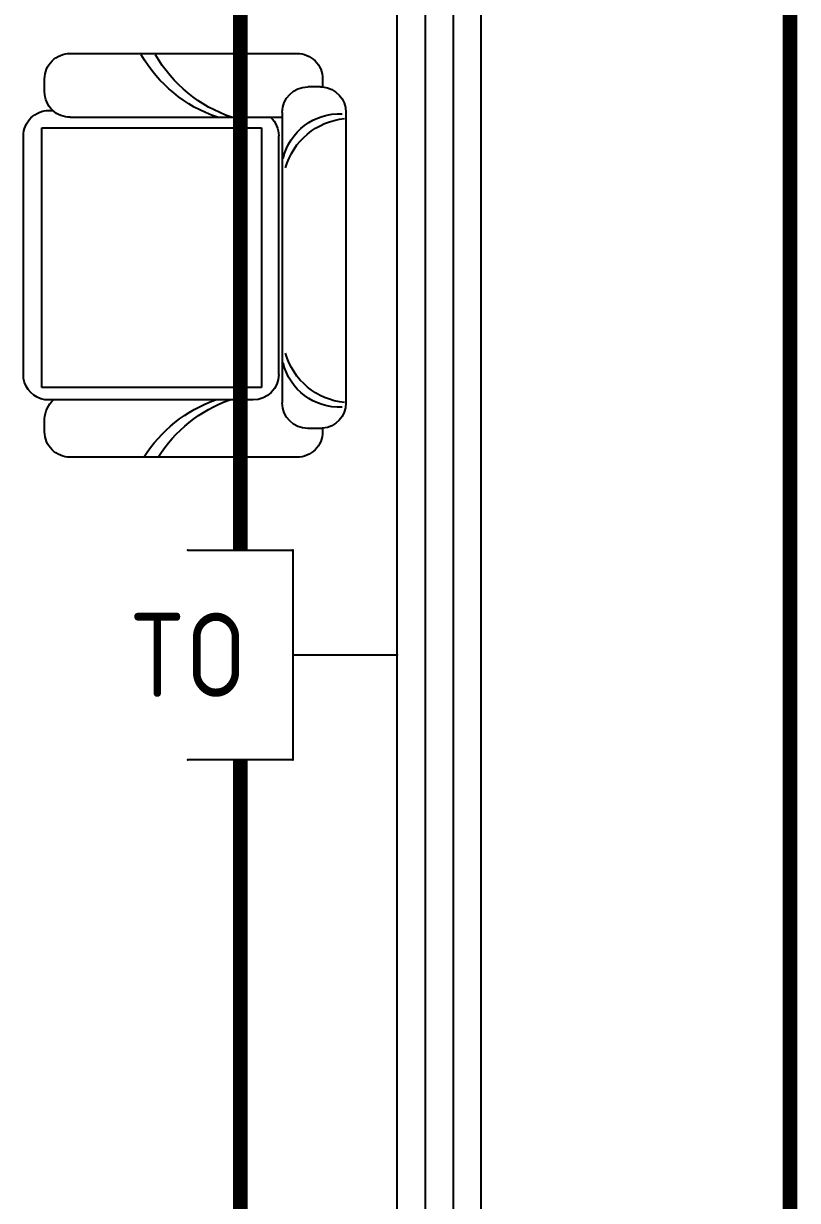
# Model space of a CAD drawing. Extents: x -6243262 to 3079315, y -2914302 to 172723.
# Drawn here: x -5824873 to -5823026, y -774575 to -771768 of the extents above; entities that cross this region are included whole.
import ezdxf
from ezdxf.enums import TextEntityAlignment as Align

# ---------------------------------------------------------------- set-up
doc = ezdxf.new("R2010")
doc.units = 0
doc.header["$LTSCALE"] = 1000
for name, color, linetype in [('EQUIP-通讯', 3, 'Continuous'), ('fur', 253, 'Continuous'), ('WINDOW', 4, 'Continuous'), ('WIRE-通讯', 4, 'Continuous')]:
    doc.layers.add(name, color=color, linetype=linetype)
doc.styles.add('_TEL_ATTDEF', font='gbenor', dxfattribs={"bigfont": 'gbcbig'})
doc.styles.add('_TEL_DIM', font='SIMPLEX', dxfattribs={"width": 0.8, "height": 3.5, "bigfont": 'HZTXT'})

# ---------------------------------------------------------------- blocks, each defined once
blk = doc.blocks.new('$WINLIB2D$00000001')
at = {"color": 0}
for points in [[(-0.5, 0.5), (0.5, 0.5)], [(0.5, 0.16667), (-0.5, 0.16667)], [(0.5, -0.16667), (-0.5, -0.16667)], [(-0.5, -0.5), (0.5, -0.5)]]:
    blk.add_lwpolyline(points, dxfattribs=at)
blk = doc.blocks.new('$plan$00002641')
at = {"layer": 'fur', "color": 0}
for p, q in [((1712.1, -1118.4), (1093.3, -1118.4)), ((1093.3, -1118.4), (1093.3, -1642.8)), ((1712.1, -1642.8), (1712.1, -1118.4)), ((1741.9, -1623.1), (1741.9, -1146.5)), ((1067.9, -1186.3), (1067.9, -1692.4)), ((1093.3, -1642.8), (1712.1, -1642.8)), ((1681, -1684), (1112.4, -1684)), ((1056.3, -1692.4), (1749, -1692.4)), ((995.4, -1783.7), (995.4, -1753.3)), ((1809.9, -1783.7), (1809.9, -1753.3))]:
    blk.add_line(p, q, dxfattribs=at)
blk.add_lwpolyline([(995.6, -1788.9, 0.389489), (1056.3, -1844.6), (1749, -1844.6, 0.389489), (1809.7, -1788.9), (1817.8, -1788.9, 0.414214), (1878.7, -1728), (1878.7, -1186.3, 0.414214), (1817.8, -1125.4), (1787.3, -1125.4, 0.199654), (1741.9, -1146.5), (1741.9, -1125.8, 0.314071), (1691.1, -1075), (1112.4, -1075, 0.414214), (1051.5, -1135.9), (1051.5, -1144.7, 0.207927), (1007, -1125.4), (976.5, -1125.4, 0.414214), (915.6, -1186.3), (915.6, -1728, 0.414214), (976.5, -1788.9)], format="xyb", close=True, dxfattribs=at)
for centre, radius, start, end in [((1007, -1186.3), 60.9, 0, 43.0161), ((1790, -1190.6), 65.3, 137.4728, 137.4728), ((751.1, -1645.6), 334.7, 18.8232, 59.8898), ((2057.2, -1645.6), 334.7, 122.2352, 160.4279), ((751.1, -1679.5), 334.7, 18.8232, 59.8898), ((2057.2, -1679.5), 334.7, 122.2352, 160.4279), ((1681, -1623.1), 60.9, 270, 0), ((1112.4, -1623.1), 60.9, 223.0161, 270), ((1056.3, -1753.3), 60.9, 90, 180), ((1197.9, -1829.1), 138.3, 103.3773, 182.6905), ((1232.7, -1856.4), 162.3, 105.8072, 174.6336), ((1586.5, -1856.4), 162.3, 5.3664, 74.1928), ((1621.3, -1829.1), 138.3, 357.3095, 76.6227), ((1749, -1753.3), 60.9, 0, 90), ((1056.3, -1783.7), 60.9, 180, 184.8786), ((1749, -1783.7), 60.9, 355.1214, 0)]:
    blk.add_arc(centre, radius, start, end, dxfattribs=at)
blk = doc.blocks.new('45645')
at = {"color": 8, "yscale": -1, "rotation": 270}
blk.add_blockref('$plan$00002641', (1308941.9, -1129113.4), dxfattribs=at)
at = {"layer": 'WINDOW', "color": 8, "xscale": 3900.000000002212, "yscale": -200, "zscale": 3900.000000002212, "rotation": 90}
blk.add_blockref('$WINLIB2D$00000001', (1311008.9, -1131463.4), dxfattribs=at)
blk = doc.blocks.new('$equip$00001847')
for p, q in [((-0.5, 0.499), (-0.5, 0.999)), ((0.5, 0.999), (0.5, 0.499)), ((0.5, 0.499), (-0.5, 0.499)), ((0, 0.4995), (0, 0))]:
    blk.add_line(p, q)
for p in [(-0.5, 0.999), (0.5, 0.999), (-0.5, 0.499), (0.5, 0.499), (0, 0)]:
    blk.add_point(p)
at = {"color": 7, "style": '_TEL_DIM'}
blk.add_attdef('$TEXT$', text='', height=0.4, dxfattribs=at).set_placement((0, 0.999), align=Align.MIDDLE_CENTER)
at = {"color": 7, "style": '_TEL_DIM', "flags": 1}
blk.add_attdef('A', text='', height=0.00002, dxfattribs=at).set_placement((0, 0), align=Align.MIDDLE_CENTER)

msp = doc.modelspace()

# ---------------------------------------------------------------- linework, layer by layer
at = {"layer": 'WIRE-通讯', "linetype": 'Continuous', "const_width": 35}
for points in [[(-5823043.8, -777252.3), (-5823043.8, -767723.6)], [(-5824355.8, -773023.6), (-5824355.8, -771298.1)], [(-5824355.8, -777414.9), (-5824355.8, -773523.6)]]:
    msp.add_lwpolyline(points, dxfattribs=at)

# ---------------------------------------------------------------- block references
at = {"layer": 'EQUIP-通讯'}
ref = msp.add_blockref('$equip$00001847', (-5823981.3, -773273.6), dxfattribs=dict(at, xscale=500, yscale=500, zscale=500, rotation=90))
ref.add_attrib('$TEXT$', 'TO', dxfattribs={"layer": '0', "color": 7, "height": 200, "style": '_TEL_ATTDEF'}).set_placement((-5824480.8, -773273.6), align=Align.MIDDLE_CENTER)
at = {"layer": 'WIRE-通讯', "linetype": 'Continuous'}
msp.add_blockref('45645', (-7134890.2, 358189.8), dxfattribs=at)

doc.saveas('drawing.dxf')
